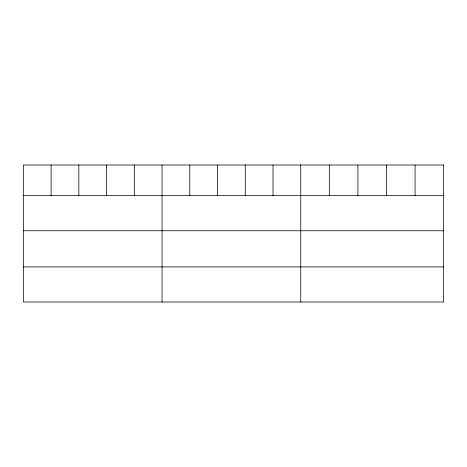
<?xml version="1.0" encoding="UTF-8"?>
<svg xmlns="http://www.w3.org/2000/svg" width="467" height="467" viewBox="0 0 467 467"><rect width="100%" height="100%" fill="white"/><g stroke="black" fill="none" stroke-linecap="round" stroke-linejoin="round"><path stroke-width="0.7" d="M23.35 195.655L443.65 195.655M23.35 230.751L443.65 230.751M23.35 266.914L443.65 266.914M415.07 164.991L415.07 195.655M386.489 164.991L386.489 195.655M357.909 164.991L357.909 195.655M329.328 164.991L329.328 195.655M300.748 164.991L300.748 302.009M273.008 164.991L273.008 195.655M245.268 164.991L245.268 195.655M217.529 164.991L217.529 195.655M189.789 164.991L189.789 195.655M162.049 164.991L162.049 302.009M134.309 164.991L134.309 195.655M106.569 164.991L106.569 195.655M78.83 164.991L78.83 195.655M51.09 164.991L51.09 195.655M443.65 164.991L23.35 164.991L23.35 302.009L443.65 302.009L443.65 164.991"/></g></svg>
